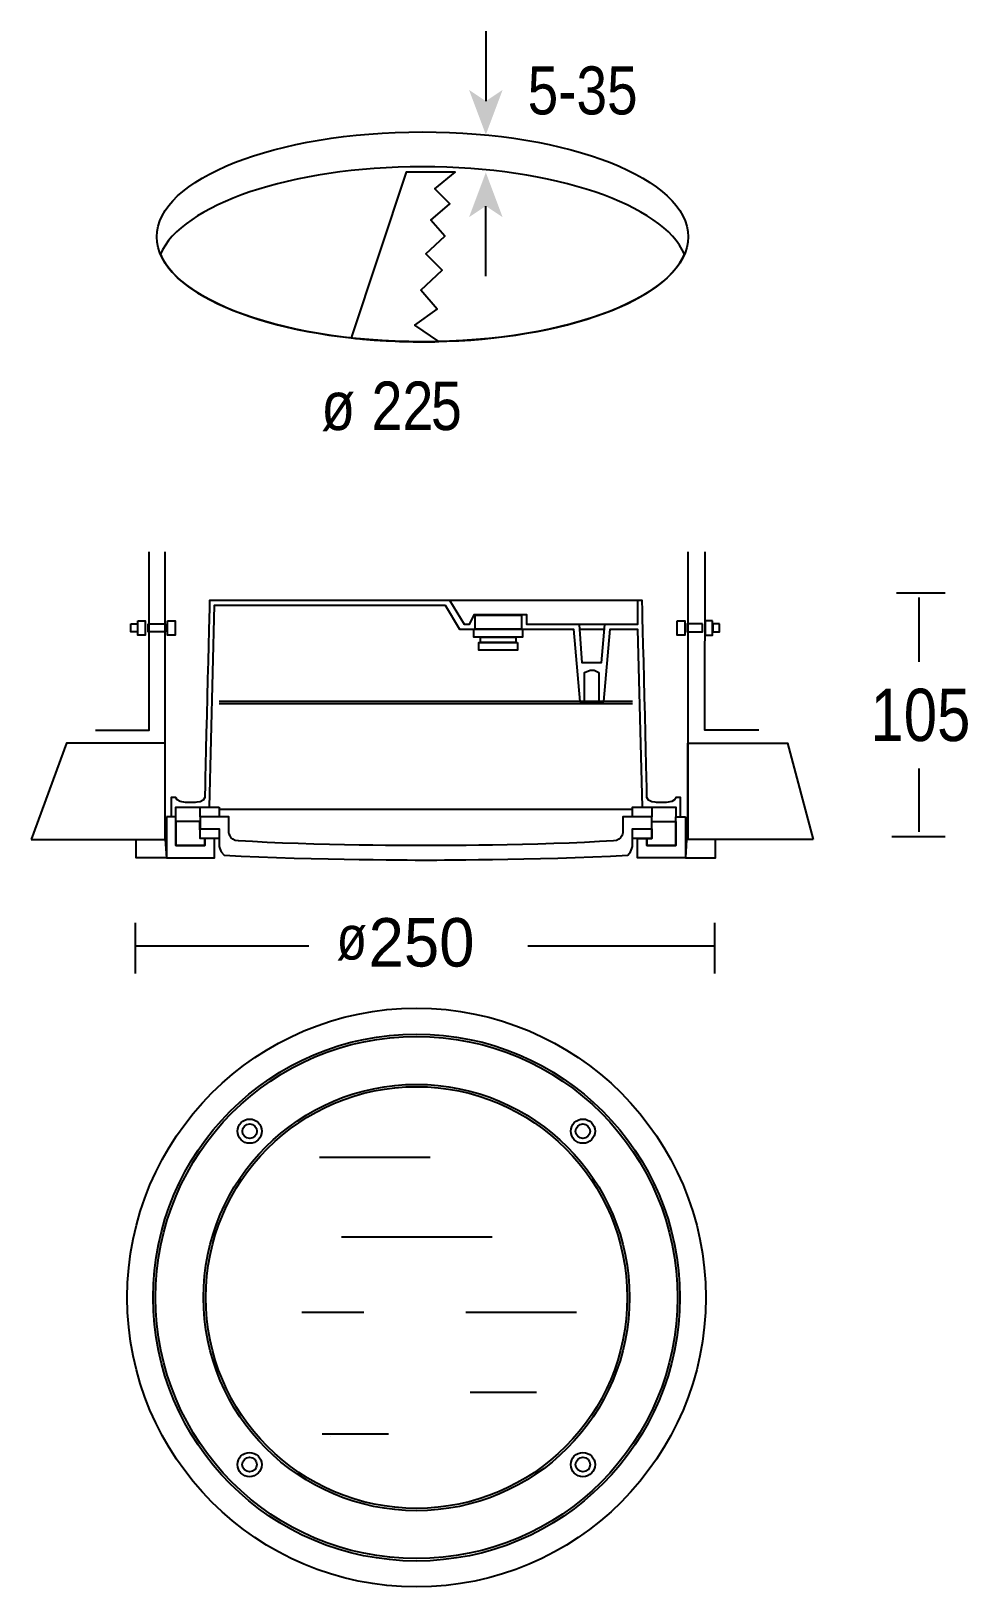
# Model space of a CAD drawing. Extents: x 12 to 156, y 33 to 273.
import ezdxf

# ---------------------------------------------------------------- set-up
doc = ezdxf.new("R2010")
doc.units = 0
doc.layers.add('LIVELLO_1', color=160, linetype='Continuous')
doc.styles.add('STD', font='txt')

# ---------------------------------------------------------------- blocks, each defined once
blk = doc.blocks.new('AI9-BLK1')
at = {"layer": 'LIVELLO_1'}
h = blk.add_hatch(color=7, dxfattribs=at)
h.dxf.hatch_style = 2
h.paths.add_polyline_path([(-1.83, 109.26), (0.76, 110.98), (-1.83, 104.08), (-4.42, 110.98)])
h = blk.add_hatch(color=7, dxfattribs=at)
h.dxf.hatch_style = 2
h.paths.add_polyline_path([(-1.83, 93.08), (-4.42, 91.35), (-1.83, 98.26), (0.76, 91.35)])
at = {"layer": 'LIVELLO_1', "color": 7}
for p, q in [((-1.83, 120.04), (-1.83, 109.26)), ((-1.83, 82.29), (-1.83, 93.08)), ((-51.26, -4.59), (-51.29, 39.77)), ((29.33, 39.77), (29.33, -4.59)), ((22.28, 32.29), (-8.85, 32.29)), ((61.52, 33.47), (69.02, 33.47)), ((64.97, 32.72), (64.97, 22.83)), ((17.84, 28.58), (11.16, 28.58)), ((12.65, 27.84), (16.35, 27.84)), ((20.8, 16.72), (-42.95, 16.72)), ((20.8, 16.35), (-42.95, 16.35)), ((64.97, 6.36), (64.97, -3.37)), ((20.8, 0.04), (-42.95, 0.04)), ((60.77, -4.12), (69.02, -4.12)), ((-55.92, -17.4), (-55.92, -25.21)), ((33.41, -17.4), (33.41, -25.21)), ((-29.12, -21.04), (-55.96, -21.04)), ((33.29, -21.04), (4.66, -21.04)), ((-27.48, -53.54), (-10.41, -53.54)), ((-24.07, -65.83), (-0.84, -65.83)), ((-30.22, -77.45), (-20.65, -77.45)), ((-4.94, -77.45), (12.14, -77.45)), ((-4.26, -89.75), (5.99, -89.75)), ((-27.09, -96.2), (-16.84, -96.2)), ((-25.78, -96.65), (-25.78, -96.68))]:
    blk.add_line(p, q, dxfattribs=at)
for points in [[(-62.04, 12.3), (-53.73, 12.3), (-53.75, 39.77)], [(40.26, 12.3), (31.95, 12.3), (31.98, 39.77)], [(-49.62, -1.07), (-49.62, 0.41), (-44.43, 0.41), (-43.69, 31.54), (-8.11, 31.54), (-5.88, 27.84), (11.69, 27.84), (12.65, 16.72), (16.35, 16.72), (17.37, 27.84), (21.54, 27.84), (22.28, 0.41), (27.47, 0.41), (27.47, -1.07)]]:
    blk.add_lwpolyline(points, dxfattribs=at)
for points in [[(-55.52, 29.16), (-54.38, 29.16), (-54.38, 26.95), (-55.52, 26.95)], [(-50.9, 29.16), (-49.75, 29.16), (-49.75, 26.95), (-50.9, 26.95)], [(3.65, 30.03), (3.65, 27.87), (-3.48, 27.87), (-3.48, 30.03)], [(27.7, 29.16), (28.84, 29.16), (28.84, 26.95), (27.7, 26.95)], [(33.15, 29.16), (32.01, 29.16), (32.01, 26.95), (33.15, 26.95)], [(-56.56, 28.68), (-55.54, 28.68), (-55.54, 27.43), (-56.56, 27.43)], [(-56.56, 28.68), (-55.54, 28.68), (-55.54, 27.43), (-56.56, 27.43)], [(-53.92, 28.68), (-51.27, 28.68), (-51.27, 27.43), (-53.92, 27.43)], [(-53.92, 28.68), (-51.27, 28.68), (-51.27, 27.43), (-53.92, 27.43)], [(3.84, 27.87), (3.84, 26.63), (-3.68, 26.63), (-3.68, 27.87)], [(2.8, 26.63), (2.8, 25.78), (-2.63, 25.78), (-2.63, 26.63)], [(31.56, 28.68), (29.22, 28.68), (29.22, 27.43), (31.56, 27.43)], [(31.56, 28.68), (29.23, 28.68), (29.23, 27.43), (31.56, 27.43)], [(34.2, 28.68), (33.17, 28.68), (33.17, 27.43), (34.2, 27.43)], [(34.2, 28.68), (33.17, 28.68), (33.17, 27.43), (34.2, 27.43)], [(3.07, 25.78), (3.07, 24.61), (-2.91, 24.61), (-2.91, 25.78)], [(15.61, 21.17), (15.61, 16.72), (13.39, 16.72), (13.39, 21.17), (14.24, 21.54), (14.89, 21.54)], [(-71.96, -4.59), (-51.26, -4.59), (-51.26, 10.28), (-66.51, 10.28)], [(48.66, -4.59), (29.33, -4.59), (29.33, 10.28), (44.67, 10.28)], [(-42.95, 0.41), (-42.95, -1.07), (-45.91, -1.07), (-45.91, 0.41)], [(23.77, 0.41), (23.77, -1.07), (20.8, -1.07), (20.8, 0.41)], [(-51.1, -1.07), (-51.1, -7.4), (-45.17, -7.4), (-43.69, -7.4), (-43.69, -4.41), (-45.17, -4.41), (-45.17, -5.52), (-49.62, -5.52), (-49.62, -1.07)], [(-49.62, -1.81), (-49.62, -5.52), (-45.17, -5.52), (-45.17, -4.41), (-45.91, -4.41), (-45.93, -1.81)], [(28.96, -1.07), (28.96, -7.4), (21.54, -7.4), (21.54, -4.41), (23.02, -4.41), (23.02, -5.52), (27.47, -5.52), (27.47, -1.07)], [(27.47, -1.81), (27.47, -5.52), (23.02, -5.52), (23.02, -4.41), (23.77, -4.41), (23.78, -1.81)], [(-55.74, -4.59), (-51.26, -4.59), (-51.1, -7.4), (-55.74, -7.4)], [(-42.95, -2.92), (-42.95, -4.41), (-45.91, -4.41), (-45.91, -2.92)], [(23.77, -2.92), (23.77, -4.41), (20.8, -4.41), (20.8, -2.92)], [(33.59, -4.59), (29.12, -4.59), (28.96, -7.4), (33.59, -7.4)]]:
    blk.add_lwpolyline(points, close=True, dxfattribs=at)
for centre, radius in [((-12.52, -75.18), 44.61), ((-12.52, -75.18), 40.62), ((-12.52, -75.18), 40.25), ((-12.52, -75.18), 32.86), ((-12.52, -75.18), 32.5), ((-38.25, -49.54), 1.87), ((13.14, -49.54), 1.87), ((-38.25, -49.54), 1.12), ((13.13, -49.54), 1.12), ((-38.27, -100.93), 1.87), ((-38.27, -100.93), 1.12), ((13.14, -100.93), 1.87), ((13.14, -100.93), 1.12)]:
    blk.add_circle(centre, radius, dxfattribs=at)
blk.add_ellipse((-11.6, 88.33), major_axis=(-40.98, 0), ratio=0.394721, dxfattribs=at)
for points, knots in [([(-52.02, 85.64), (-48.77, 93.29), (-31.91, 99.12), (-11.6, 99.12), (8.7, 99.12), (25.56, 93.29), (28.81, 85.64), (25.56, 77.99), (8.7, 72.16), (-11.6, 72.16), (-31.91, 72.16), (-48.77, 77.99), (-52.02, 85.64)], [0, 0, 0, 0, 1, 1, 1, 2, 2, 2, 3, 3, 3, 4, 4, 4, 4]), ([(-22.6, 72.74), (-22.6, 72.74), (-14.13, 98.29), (-14.13, 98.29), (-14.13, 98.29), (-6.57, 98.29), (-6.57, 98.29), (-6.57, 98.29), (-9.71, 95.73), (-9.71, 95.73), (-9.71, 95.73), (-7.4, 93.42), (-7.4, 93.42), (-7.4, 93.42), (-10.29, 90.92), (-10.29, 90.92), (-10.29, 90.92), (-8.17, 88.42), (-8.17, 88.42), (-8.17, 88.42), (-11.06, 85.73), (-11.06, 85.73), (-11.06, 85.73), (-8.56, 83.17), (-8.56, 83.17), (-8.56, 83.17), (-11.83, 80.09), (-11.83, 80.09), (-11.83, 80.09), (-9.32, 77.2), (-9.32, 77.2), (-9.32, 77.2), (-12.79, 74.7), (-12.79, 74.7), (-12.79, 74.7), (-9.09, 72.18), (-9.09, 72.18), (-9.92, 72.16), (-10.76, 72.16), (-11.6, 72.16), (-15.41, 72.16), (-19.1, 72.36), (-22.6, 72.74)], [0, 0, 0, 0, 1, 1, 1, 2, 2, 2, 3, 3, 3, 4, 4, 4, 5, 5, 5, 6, 6, 6, 7, 7, 7, 8, 8, 8, 9, 9, 9, 10, 10, 10, 11, 11, 11, 12, 12, 12, 13, 13, 13, 14, 14, 14, 14]), ([(28.21, -1.07), (28.21, -1.07), (28.21, 1.9), (28.21, 1.9), (28.21, 1.9), (27.47, 1.9), (27.47, 1.9), (27.47, 1.9), (27.47, 1.15), (25.99, 1.15), (25.99, 1.15), (24.51, 1.15), (24.51, 1.15), (24.51, 1.15), (23.02, 1.15), (23.02, 1.9), (23.02, 2.64), (22.28, 32.29), (22.28, 32.29), (22.28, 32.29), (21.54, 32.29), (21.54, 32.29), (21.54, 32.29), (21.54, 28.58), (21.54, 28.58), (21.54, 28.58), (16.46, 28.58), (16.46, 28.58), (16.46, 28.58), (15.98, 22.65), (15.98, 22.65), (15.98, 22.65), (13.02, 22.65), (13.02, 22.65), (13.02, 22.65), (12.6, 28.58), (12.6, 28.58), (12.6, 28.58), (4.5, 28.58), (4.5, 28.58), (4.5, 28.58), (4.5, 30.06), (4.5, 30.06), (4.5, 30.06), (-3.66, 30.06), (-3.66, 30.06), (-3.66, 30.06), (-4.4, 28.58), (-4.4, 28.58), (-4.4, 28.58), (-5.14, 28.58), (-5.14, 28.58), (-5.14, 28.58), (-7.37, 32.29), (-7.37, 32.29), (-7.37, 32.29), (-44.43, 32.29), (-44.43, 32.29), (-44.43, 32.29), (-45.17, 2.64), (-45.17, 1.9), (-45.17, 1.15), (-46.65, 1.15), (-46.65, 1.15), (-46.65, 1.15), (-48.14, 1.15), (-48.14, 1.15), (-49.62, 1.15), (-49.62, 1.9), (-49.62, 1.9), (-49.62, 1.9), (-50.36, 1.9), (-50.36, 1.9), (-50.36, 1.9), (-50.36, -1.07), (-50.36, -1.07)], [0, 0, 0, 0, 1, 1, 1, 2, 2, 2, 3, 3, 3, 4, 4, 4, 5, 5, 5, 6, 6, 6, 7, 7, 7, 8, 8, 8, 9, 9, 9, 10, 10, 10, 11, 11, 11, 12, 12, 12, 13, 13, 13, 14, 14, 14, 15, 15, 15, 16, 16, 16, 17, 17, 17, 18, 18, 18, 19, 19, 19, 20, 20, 20, 21, 21, 21, 22, 22, 22, 23, 23, 23, 24, 24, 24, 25, 25, 25, 25]), ([(-11.07, -5.52), (-11.07, -5.52), (6.72, -5.52), (17.84, -4.77), (19.32, -4.77), (19.32, -3.29), (19.32, -3.29), (19.32, -3.29), (19.32, -1.07), (19.32, -1.07), (19.32, -1.07), (23.77, -1.07), (23.77, -1.07), (23.77, -1.07), (23.77, -2.92), (23.77, -2.92), (23.77, -2.92), (20.8, -2.92), (20.8, -2.92), (20.8, -2.92), (20.8, -5.52), (20.8, -5.52), (20.8, -5.52), (20.8, -6.26), (20.06, -7), (5.98, -7.74), (-11.07, -7.74), (-11.07, -7.74), (-11.07, -7.74), (-28.12, -7.74), (-42.21, -7), (-42.95, -6.26), (-42.95, -5.52), (-42.95, -5.52), (-42.95, -5.52), (-42.95, -2.92), (-42.95, -2.92), (-42.95, -2.92), (-45.91, -2.92), (-45.91, -2.92), (-45.91, -2.92), (-45.91, -1.07), (-45.91, -1.07), (-45.91, -1.07), (-41.47, -1.07), (-41.47, -1.07), (-41.47, -1.07), (-41.47, -3.29), (-41.47, -3.29), (-41.47, -3.29), (-41.47, -4.77), (-39.98, -4.77), (-28.86, -5.52), (-11.07, -5.52), (-11.07, -5.52)], [0, 0, 0, 0, 1, 1, 1, 2, 2, 2, 3, 3, 3, 4, 4, 4, 5, 5, 5, 6, 6, 6, 7, 7, 7, 8, 8, 8, 9, 9, 9, 10, 10, 10, 11, 11, 11, 12, 12, 12, 13, 13, 13, 14, 14, 14, 15, 15, 15, 16, 16, 16, 17, 17, 17, 18, 18, 18, 18])]:
    blk.add_open_spline(points, degree=3, knots=knots, dxfattribs=at)
at = {"layer": 'LIVELLO_1', "color": 7, "attachment_point": 1, "style": 'STD'}
for s, insert, char_height in [('\\fArial Narrow|b0|i0;\\H7.3969;\\C7;5\\H7.3969;-35', (4.62, 114.6), 7.3969), ('\\fArial Narrow|b0|i0;\\H7.4739;\\C7;22', (-19.45, 66.02), 7.4739), ('\\fArial Narrow|b0|i0;\\H7.4739;\\C7;5', (-10.29, 66.02), 7.4739), ('\\fArial Narrow|b0|i0;\\H7.4739;\\C7;ø', (-27.22, 66.02), 7.4739), ('\\fArial Narrow|b0|i0;\\H8.0695;\\C7;105', (57.48, 18.67), 8.0695), ('\\fMyriad Roman|b0|i0;\\H7.4695;\\W0.98;\\C7;250', (-19.91, -16.69), 7.4695), ('\\fArial Narrow|b0|i0;\\H6.7412;\\C7;ø', (-24.86, -16.33), 6.7412)]:
    blk.add_mtext(s, dxfattribs=dict(at, insert=insert, char_height=char_height))

msp = doc.modelspace()

# ---------------------------------------------------------------- block references
at = {"layer": 'LIVELLO_1', "color": 7}
msp.add_blockref('AI9-BLK1', (83.956116, 153.142246), dxfattribs=at)

doc.saveas('drawing.dxf')
